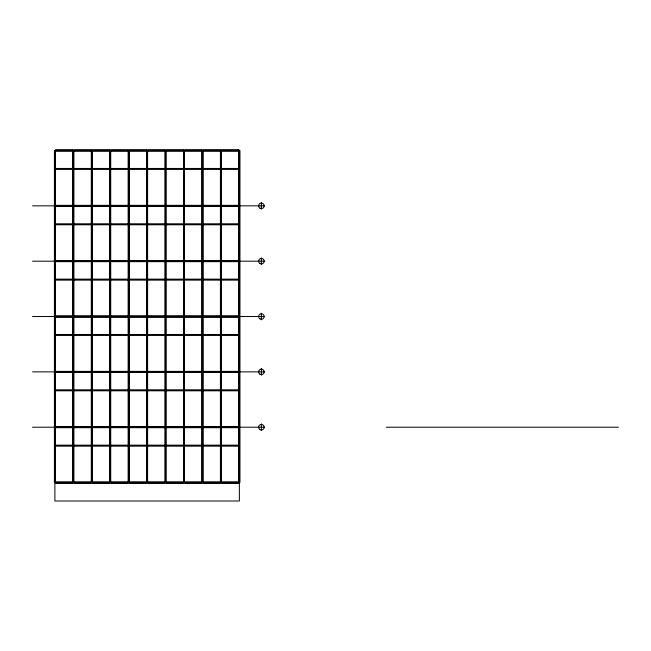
<?xml version="1.0" encoding="UTF-8"?>
<svg xmlns="http://www.w3.org/2000/svg" width="651" height="651" viewBox="0 0 651 651"><rect width="100%" height="100%" fill="white"/><g stroke="black" fill="none" stroke-linecap="round" stroke-linejoin="round"><path stroke-width="0.98" d="M55.384 150.251L72.847 150.251M73.832 150.251L91.295 150.251M92.279 150.251L109.742 150.251M110.719 150.251L128.19 150.251M129.167 150.251L146.638 150.251M147.614 150.251L165.077 150.251M166.062 150.251L183.525 150.251M184.51 150.251L201.973 150.251M202.957 150.251L220.42 150.251M221.405 150.251L238.868 150.251M55.384 150.495L54.399 150.495L54.399 482.546L55.384 482.546M72.847 150.495L73.832 150.495M91.295 150.495L92.279 150.495M109.742 150.495L110.719 150.495M128.19 150.495L129.167 150.495M146.638 150.495L147.614 150.495M165.077 150.495L166.062 150.495M183.525 150.495L184.51 150.495M201.973 150.495L202.957 150.495M220.42 150.495L221.405 150.495M238.868 150.495L239.853 150.495L239.853 482.546L238.868 482.546M55.009 150.617L73.213 150.617M73.457 150.617L91.661 150.617M91.905 150.617L110.109 150.617M110.353 150.617L128.556 150.617M128.8 150.617L147.004 150.617M147.248 150.617L165.452 150.617M165.696 150.617L183.899 150.617M184.143 150.617L202.347 150.617M202.591 150.617L220.795 150.617M221.039 150.617L239.242 150.617M55.132 150.739L73.091 150.739M73.579 150.739L91.539 150.739M92.027 150.739L109.986 150.739M110.475 150.739L128.434 150.739M128.922 150.739L146.882 150.739M147.37 150.739L165.33 150.739M165.818 150.739L183.777 150.739M184.266 150.739L202.225 150.739M202.713 150.739L220.673 150.739M221.161 150.739L239.12 150.739M55.384 150.983L72.847 150.983M73.832 150.983L91.295 150.983M92.279 150.983L109.742 150.983M110.719 150.983L128.19 150.983M129.167 150.983L146.638 150.983M147.614 150.983L165.077 150.983M166.062 150.983L183.525 150.983M184.51 150.983L201.973 150.983M202.957 150.983L220.42 150.983M221.405 150.983L238.868 150.983M55.384 168.454L72.847 168.454M73.832 168.454L91.295 168.454M92.279 168.454L109.742 168.454M110.719 168.454L128.19 168.454M129.167 168.454L146.638 168.454M147.614 168.454L165.077 168.454M166.062 168.454L183.525 168.454M184.51 168.454L201.973 168.454M202.957 168.454L220.42 168.454M221.405 168.454L238.868 168.454M55.384 169.431L72.847 169.431M73.832 169.431L91.295 169.431M92.279 169.431L109.742 169.431M110.719 169.431L128.19 169.431M129.167 169.431L146.638 169.431M147.614 169.431L165.077 169.431M166.062 169.431L183.525 169.431M184.51 169.431L201.973 169.431M202.957 169.431L220.42 169.431M221.405 169.431L238.868 169.431M55.384 205.342L72.847 205.342M73.832 205.342L91.295 205.342M92.279 205.342L109.742 205.342M110.719 205.342L128.19 205.342M129.167 205.342L146.638 205.342M147.614 205.342L165.077 205.342M166.062 205.342L183.525 205.342M184.51 205.342L201.973 205.342M202.957 205.342L220.42 205.342M221.405 205.342L238.868 205.342M55.132 205.594L73.091 205.594M73.579 205.594L91.539 205.594M92.027 205.594L109.986 205.594M110.475 205.594L128.434 205.594M128.922 205.594L146.882 205.594M147.37 205.594L165.33 205.594M165.818 205.594L183.777 205.594M184.266 205.594L202.225 205.594M202.713 205.594L220.673 205.594M221.161 205.594L239.12 205.594M55.009 205.716L73.213 205.716M73.457 205.716L91.661 205.716M91.905 205.716L110.109 205.716M110.353 205.716L128.556 205.716M128.8 205.716L147.004 205.716M147.248 205.716L165.452 205.716M165.696 205.716L183.899 205.716M184.143 205.716L202.347 205.716M202.591 205.716L220.795 205.716M221.039 205.716L239.242 205.716M32.55 205.838L264.705 205.838M55.009 205.96L73.213 205.96M73.457 205.96L91.661 205.96M91.905 205.96L110.109 205.96M110.353 205.96L128.556 205.96M128.8 205.96L147.004 205.96M147.248 205.96L165.452 205.96M165.696 205.96L183.899 205.96M184.143 205.96L202.347 205.96M202.591 205.96L220.795 205.96M221.039 205.96L239.242 205.96M55.132 206.082L73.091 206.082M73.579 206.082L91.539 206.082M92.027 206.082L109.986 206.082M110.475 206.082L128.434 206.082M128.922 206.082L146.882 206.082M147.37 206.082L165.33 206.082M165.818 206.082L183.777 206.082M184.266 206.082L202.225 206.082M202.713 206.082L220.673 206.082M221.161 206.082L239.12 206.082M55.384 206.326L72.847 206.326M73.832 206.326L91.295 206.326M92.279 206.326L109.742 206.326M110.719 206.326L128.19 206.326M129.167 206.326L146.638 206.326M147.614 206.326L165.077 206.326M166.062 206.326L183.525 206.326M184.51 206.326L201.973 206.326M202.957 206.326L220.42 206.326M221.405 206.326L238.868 206.326M55.384 223.789L72.847 223.789M73.832 223.789L91.295 223.789M92.279 223.789L109.742 223.789M110.719 223.789L128.19 223.789M129.167 223.789L146.638 223.789M147.614 223.789L165.077 223.789M166.062 223.789L183.525 223.789M184.51 223.789L201.973 223.789M202.957 223.789L220.42 223.789M221.405 223.789L238.868 223.789M55.384 224.774L72.847 224.774M73.832 224.774L91.295 224.774M92.279 224.774L109.742 224.774M110.719 224.774L128.19 224.774M129.167 224.774L146.638 224.774M147.614 224.774L165.077 224.774M166.062 224.774L183.525 224.774M184.51 224.774L201.973 224.774M202.957 224.774L220.42 224.774M221.405 224.774L238.868 224.774M55.384 260.685L72.847 260.685M73.832 260.685L91.295 260.685M92.279 260.685L109.742 260.685M110.719 260.685L128.19 260.685M129.167 260.685L146.638 260.685M147.614 260.685L165.077 260.685M166.062 260.685L183.525 260.685M184.51 260.685L201.973 260.685M202.957 260.685L220.42 260.685M221.405 260.685L238.868 260.685M55.132 260.937L73.091 260.937M73.579 260.937L91.539 260.937M92.027 260.937L109.986 260.937M110.475 260.937L128.434 260.937M128.922 260.937L146.882 260.937M147.37 260.937L165.33 260.937M165.818 260.937L183.777 260.937M184.266 260.937L202.225 260.937M202.713 260.937L220.673 260.937M221.161 260.937L239.12 260.937M55.009 261.059L73.213 261.059M73.457 261.059L91.661 261.059M91.905 261.059L110.109 261.059M110.353 261.059L128.556 261.059M128.8 261.059L147.004 261.059M147.248 261.059L165.452 261.059M165.696 261.059L183.899 261.059M184.143 261.059L202.347 261.059M202.591 261.059L220.795 261.059M221.039 261.059L239.242 261.059M32.55 261.181L264.705 261.181M55.009 261.303L73.213 261.303M73.457 261.303L91.661 261.303M91.905 261.303L110.109 261.303M110.353 261.303L128.556 261.303M128.8 261.303L147.004 261.303M147.248 261.303L165.452 261.303M165.696 261.303L183.899 261.303M184.143 261.303L202.347 261.303M202.591 261.303L220.795 261.303M221.039 261.303L239.242 261.303M55.132 261.425L73.091 261.425M73.579 261.425L91.539 261.425M92.027 261.425L109.986 261.425M110.475 261.425L128.434 261.425M128.922 261.425L146.882 261.425M147.37 261.425L165.33 261.425M165.818 261.425L183.777 261.425M184.266 261.425L202.225 261.425M202.713 261.425L220.673 261.425M221.161 261.425L239.12 261.425M55.384 261.669L72.847 261.669M73.832 261.669L91.295 261.669M92.279 261.669L109.742 261.669M110.719 261.669L128.19 261.669M129.167 261.669L146.638 261.669M147.614 261.669L165.077 261.669M166.062 261.669L183.525 261.669M184.51 261.669L201.973 261.669M202.957 261.669L220.42 261.669M221.405 261.669L238.868 261.669M55.384 279.133L72.847 279.133M73.832 279.133L91.295 279.133M92.279 279.133L109.742 279.133M110.719 279.133L128.19 279.133M129.167 279.133L146.638 279.133M147.614 279.133L165.077 279.133M166.062 279.133L183.525 279.133M184.51 279.133L201.973 279.133M202.957 279.133L220.42 279.133M221.405 279.133L238.868 279.133M55.384 280.117L72.847 280.117M73.832 280.117L91.295 280.117M92.279 280.117L109.742 280.117M110.719 280.117L128.19 280.117M129.167 280.117L146.638 280.117M147.614 280.117L165.077 280.117M166.062 280.117L183.525 280.117M184.51 280.117L201.973 280.117M202.957 280.117L220.42 280.117M221.405 280.117L238.868 280.117M55.384 316.028L72.847 316.028M73.832 316.028L91.295 316.028M92.279 316.028L109.742 316.028M110.719 316.028L128.19 316.028M129.167 316.028L146.638 316.028M147.614 316.028L165.077 316.028M166.062 316.028L183.525 316.028M184.51 316.028L201.973 316.028M202.957 316.028L220.42 316.028M221.405 316.028L238.868 316.028M55.132 316.28L73.091 316.28M73.579 316.28L91.539 316.28M92.027 316.28L109.986 316.28M110.475 316.28L128.434 316.28M128.922 316.28L146.882 316.28M147.37 316.28L165.33 316.28M165.818 316.28L183.777 316.28M184.266 316.28L202.225 316.28M202.713 316.28L220.673 316.28M221.161 316.28L239.12 316.28M55.009 316.402L73.213 316.402M73.457 316.402L91.661 316.402M91.905 316.402L110.109 316.402M110.353 316.402L128.556 316.402M128.8 316.402L147.004 316.402M147.248 316.402L165.452 316.402M165.696 316.402L183.899 316.402M184.143 316.402L202.347 316.402M202.591 316.402L220.795 316.402M221.039 316.402L239.242 316.402M32.55 316.524L264.705 316.524M55.009 316.646L73.213 316.646M73.457 316.646L91.661 316.646M91.905 316.646L110.109 316.646M110.353 316.646L128.556 316.646M128.8 316.646L147.004 316.646M147.248 316.646L165.452 316.646M165.696 316.646L183.899 316.646M184.143 316.646L202.347 316.646M202.591 316.646L220.795 316.646M221.039 316.646L239.242 316.646M55.132 316.768L73.091 316.768M73.579 316.768L91.539 316.768M92.027 316.768L109.986 316.768M110.475 316.768L128.434 316.768M128.922 316.768L146.882 316.768M147.37 316.768L165.33 316.768M165.818 316.768L183.777 316.768M184.266 316.768L202.225 316.768M202.713 316.768L220.673 316.768M221.161 316.768L239.12 316.768M55.384 317.013L72.847 317.013M73.832 317.013L91.295 317.013M92.279 317.013L109.742 317.013M110.719 317.013L128.19 317.013M129.167 317.013L146.638 317.013M147.614 317.013L165.077 317.013M166.062 317.013L183.525 317.013M184.51 317.013L201.973 317.013M202.957 317.013L220.42 317.013M221.405 317.013L238.868 317.013M55.384 334.476L72.847 334.476M73.832 334.476L91.295 334.476M92.279 334.476L109.742 334.476M110.719 334.476L128.19 334.476M129.167 334.476L146.638 334.476M147.614 334.476L165.077 334.476M166.062 334.476L183.525 334.476M184.51 334.476L201.973 334.476M202.957 334.476L220.42 334.476M221.405 334.476L238.868 334.476M55.384 335.46L72.847 335.46M73.832 335.46L91.295 335.46M92.279 335.46L109.742 335.46M110.719 335.46L128.19 335.46M129.167 335.46L146.638 335.46M147.614 335.46L165.077 335.46M166.062 335.46L183.525 335.46M184.51 335.46L201.973 335.46M202.957 335.46L220.42 335.46M221.405 335.46L238.868 335.46M55.384 371.371L72.847 371.371M73.832 371.371L91.295 371.371M92.279 371.371L109.742 371.371M110.719 371.371L128.19 371.371M129.167 371.371L146.638 371.371M147.614 371.371L165.077 371.371M166.062 371.371L183.525 371.371M184.51 371.371L201.973 371.371M202.957 371.371L220.42 371.371M221.405 371.371L238.868 371.371M55.132 371.615L73.091 371.615M73.579 371.615L91.539 371.615M92.027 371.615L109.986 371.615M110.475 371.615L128.434 371.615M128.922 371.615L146.882 371.615M147.37 371.615L165.33 371.615M165.818 371.615L183.777 371.615M184.266 371.615L202.225 371.615M202.713 371.615L220.673 371.615M221.161 371.615L239.12 371.615M55.009 371.745L73.213 371.745M73.457 371.745L91.661 371.745M91.905 371.745L110.109 371.745M110.353 371.745L128.556 371.745M128.8 371.745L147.004 371.745M147.248 371.745L165.452 371.745M165.696 371.745L183.899 371.745M184.143 371.745L202.347 371.745M202.591 371.745L220.795 371.745M221.039 371.745L239.242 371.745M32.55 371.867L264.705 371.867M55.009 371.99L73.213 371.99M73.457 371.99L91.661 371.99M91.905 371.99L110.109 371.99M110.353 371.99L128.556 371.99M128.8 371.99L147.004 371.99M147.248 371.99L165.452 371.99M165.696 371.99L183.899 371.99M184.143 371.99L202.347 371.99M202.591 371.99L220.795 371.99M221.039 371.99L239.242 371.99M55.132 372.112L73.091 372.112M73.579 372.112L91.539 372.112M92.027 372.112L109.986 372.112M110.475 372.112L128.434 372.112M128.922 372.112L146.882 372.112M147.37 372.112L165.33 372.112M165.818 372.112L183.777 372.112M184.266 372.112L202.225 372.112M202.713 372.112L220.673 372.112M221.161 372.112L239.12 372.112M55.384 372.356L72.847 372.356M73.832 372.356L91.295 372.356M92.279 372.356L109.742 372.356M110.719 372.356L128.19 372.356M129.167 372.356L146.638 372.356M147.614 372.356L165.077 372.356M166.062 372.356L183.525 372.356M184.51 372.356L201.973 372.356M202.957 372.356L220.42 372.356M221.405 372.356L238.868 372.356M55.384 389.819L72.847 389.819M73.832 389.819L91.295 389.819M92.279 389.819L109.742 389.819M110.719 389.819L128.19 389.819M129.167 389.819L146.638 389.819M147.614 389.819L165.077 389.819M166.062 389.819L183.525 389.819M184.51 389.819L201.973 389.819M202.957 389.819L220.42 389.819M221.405 389.819L238.868 389.819M55.384 390.803L72.847 390.803M73.832 390.803L91.295 390.803M92.279 390.803L109.742 390.803M110.719 390.803L128.19 390.803M129.167 390.803L146.638 390.803M147.614 390.803L165.077 390.803M166.062 390.803L183.525 390.803M184.51 390.803L201.973 390.803M202.957 390.803L220.42 390.803M221.405 390.803L238.868 390.803M55.384 426.714L72.847 426.714M73.832 426.714L91.295 426.714M92.279 426.714L109.742 426.714M110.719 426.714L128.19 426.714M129.167 426.714L146.638 426.714M147.614 426.714L165.077 426.714M166.062 426.714L183.525 426.714M184.51 426.714L201.973 426.714M202.957 426.714L220.42 426.714M221.405 426.714L238.868 426.714M55.132 426.958L73.091 426.958M73.579 426.958L91.539 426.958M92.027 426.958L109.986 426.958M110.475 426.958L128.434 426.958M128.922 426.958L146.882 426.958M147.37 426.958L165.33 426.958M165.818 426.958L183.777 426.958M184.266 426.958L202.225 426.958M202.713 426.958L220.673 426.958M221.161 426.958L239.12 426.958M55.009 427.08L73.213 427.08M73.457 427.08L91.661 427.08M91.905 427.08L110.109 427.08M110.353 427.08L128.556 427.08M128.8 427.08L147.004 427.08M147.248 427.08L165.452 427.08M165.696 427.08L183.899 427.08M184.143 427.08L202.347 427.08M202.591 427.08L220.795 427.08M221.039 427.08L239.242 427.08M32.55 427.211L264.705 427.211M386.295 427.211L618.45 427.211M55.009 427.333L73.213 427.333M73.457 427.333L91.661 427.333M91.905 427.333L110.109 427.333M110.353 427.333L128.556 427.333M128.8 427.333L147.004 427.333M147.248 427.333L165.452 427.333M165.696 427.333L183.899 427.333M184.143 427.333L202.347 427.333M202.591 427.333L220.795 427.333M221.039 427.333L239.242 427.333M55.132 427.455L73.091 427.455M73.579 427.455L91.539 427.455M92.027 427.455L109.986 427.455M110.475 427.455L128.434 427.455M128.922 427.455L146.882 427.455M147.37 427.455L165.33 427.455M165.818 427.455L183.777 427.455M184.266 427.455L202.225 427.455M202.713 427.455L220.673 427.455M221.161 427.455L239.12 427.455M55.384 427.699L72.847 427.699M73.832 427.699L91.295 427.699M92.279 427.699L109.742 427.699M110.719 427.699L128.19 427.699M129.167 427.699L146.638 427.699M147.614 427.699L165.077 427.699M166.062 427.699L183.525 427.699M184.51 427.699L201.973 427.699M202.957 427.699L220.42 427.699M221.405 427.699L238.868 427.699M55.384 445.162L72.847 445.162M73.832 445.162L91.295 445.162M92.279 445.162L109.742 445.162M110.719 445.162L128.19 445.162M129.167 445.162L146.638 445.162M147.614 445.162L165.077 445.162M166.062 445.162L183.525 445.162M184.51 445.162L201.973 445.162M202.957 445.162L220.42 445.162M221.405 445.162L238.868 445.162M55.384 446.147L72.847 446.147M73.832 446.147L91.295 446.147M92.279 446.147L109.742 446.147M110.719 446.147L128.19 446.147M129.167 446.147L146.638 446.147M147.614 446.147L165.077 446.147M166.062 446.147L183.525 446.147M184.51 446.147L201.973 446.147M202.957 446.147L220.42 446.147M221.405 446.147L238.868 446.147M55.384 482.057L72.847 482.057M73.832 482.057L91.295 482.057M92.279 482.057L109.742 482.057M110.719 482.057L128.19 482.057M129.167 482.057L146.638 482.057M147.614 482.057L165.077 482.057M166.062 482.057L183.525 482.057M184.51 482.057L201.973 482.057M202.957 482.057L220.42 482.057M221.405 482.057L238.868 482.057M55.132 482.301L73.091 482.301M73.579 482.301L91.539 482.301M92.027 482.301L109.986 482.301M110.475 482.301L128.434 482.301M128.922 482.301L146.882 482.301M147.37 482.301L165.33 482.301M165.818 482.301L183.777 482.301M184.266 482.301L202.225 482.301M202.713 482.301L220.673 482.301M221.161 482.301L239.12 482.301M55.009 482.424L73.213 482.424M73.457 482.424L91.661 482.424M91.905 482.424L110.109 482.424M110.353 482.424L128.556 482.424M128.8 482.424L147.004 482.424M147.248 482.424L165.452 482.424M165.696 482.424L183.899 482.424M184.143 482.424L202.347 482.424M202.591 482.424L220.795 482.424M221.039 482.424L239.242 482.424M72.123 482.546L74.149 482.546M90.367 482.546L92.393 482.546M109.742 482.546L110.719 482.546M128.19 482.546L129.167 482.546M146.109 482.546L148.143 482.546M165.077 482.546L166.062 482.546M183.525 482.546L184.51 482.546M201.859 482.546L203.885 482.546M220.103 482.546L222.129 482.546M55.009 482.676L73.213 482.676L73.213 150.373L55.009 150.373L54.887 500.993L239.365 500.993L239.365 482.546M55.384 482.798L72.847 482.798M73.832 482.798L91.295 482.798M92.279 482.798L109.742 482.798M110.719 482.798L128.19 482.798M129.167 482.798L146.638 482.798M147.614 482.798L165.077 482.798M166.062 482.798L183.525 482.798M184.51 482.798L201.973 482.798M202.957 482.798L220.42 482.798M221.405 482.798L238.868 482.798M261.385 202.518L261.385 209.158M261.385 257.861L261.385 264.501M261.385 313.204L261.385 319.844M261.385 368.547L261.385 375.188M261.385 423.882L261.385 430.531M239.609 150.495L239.609 482.546M239.487 150.495L239.487 482.546M239.365 205.838L239.365 224.286M239.365 261.181L239.365 279.629M239.365 316.524L239.365 334.972M239.365 371.867L239.365 390.315M239.365 427.211L239.365 445.658M239.12 150.495L239.12 482.546M221.161 150.495L221.161 482.546M220.673 150.495L220.673 482.546M202.713 150.495L202.713 482.546M202.225 150.495L202.225 482.546M184.266 150.495L184.266 482.546M183.777 150.495L183.777 482.546M165.33 150.495L165.33 482.546M146.882 150.495L146.882 482.546M128.434 150.495L128.434 482.546M109.986 150.495L109.986 482.546M91.539 150.495L91.539 482.546M73.579 150.495L73.579 482.546M73.091 150.495L73.091 482.546M55.132 150.495L55.132 482.546M54.765 150.495L54.765 482.546M54.643 150.495L54.643 482.546M72.847 150.007L55.384 150.007L55.384 483.042L72.847 483.042L72.847 150.007M91.295 150.007L73.832 150.007L73.832 483.042L91.295 483.042L91.295 150.007M109.742 150.007L92.279 150.007L92.279 483.042L109.742 483.042L109.742 150.007M128.19 150.007L110.719 150.007L110.719 483.042L128.19 483.042L128.19 150.007M146.638 150.007L129.167 150.007L129.167 483.042L146.638 483.042L146.638 150.007M165.077 150.007L147.614 150.007L147.614 483.042L165.077 483.042L165.077 150.007M183.525 150.007L166.062 150.007L166.062 483.042L183.525 483.042L183.525 150.007M201.973 150.007L184.51 150.007L184.51 483.042L201.973 483.042L201.973 150.007M220.42 150.007L202.957 150.007L202.957 483.042L220.42 483.042L220.42 150.007M238.868 150.007L221.405 150.007L221.405 483.042L238.868 483.042L238.868 150.007M91.661 150.373L73.457 150.373L73.457 482.676L91.661 482.676L91.661 150.373M110.109 150.373L91.905 150.373L91.905 482.676L110.109 482.676L110.109 150.373M128.556 150.373L110.353 150.373L110.353 482.676L128.556 482.676L128.556 150.373M147.004 150.373L128.8 150.373L128.8 482.676L147.004 482.676L147.004 150.373M165.452 150.373L147.248 150.373L147.248 482.676L165.452 482.676L165.452 150.373M183.899 150.373L165.696 150.373L165.696 482.676L183.899 482.676L183.899 150.373M202.347 150.373L184.143 150.373L184.143 482.676L202.347 482.676L202.347 150.373M220.795 150.373L202.591 150.373L202.591 482.676L220.795 482.676L220.795 150.373M239.242 150.373L221.039 150.373L221.039 482.676L239.242 482.676L239.242 150.373M260.001 429.603A2.767 2.767 0 0 0 264.151 427.211A2.767 2.767 0 0 0 260.001 424.81A2.767 2.767 0 0 0 260.001 429.603M260.001 374.26A2.767 2.767 0 0 0 264.151 371.867A2.767 2.767 0 0 0 260.001 369.467A2.767 2.767 0 0 0 260.001 374.26M260.001 318.917A2.767 2.767 0 0 0 264.151 316.524A2.767 2.767 0 0 0 260.001 314.124A2.767 2.767 0 0 0 260.001 318.917M260.001 208.23A2.767 2.767 0 0 0 264.151 205.838A2.767 2.767 0 0 0 260.001 203.438A2.767 2.767 0 0 0 260.001 208.23M260.001 263.574A2.767 2.767 0 0 0 264.151 261.181A2.767 2.767 0 0 0 260.001 258.781A2.767 2.767 0 0 0 260.001 263.574"/></g></svg>
